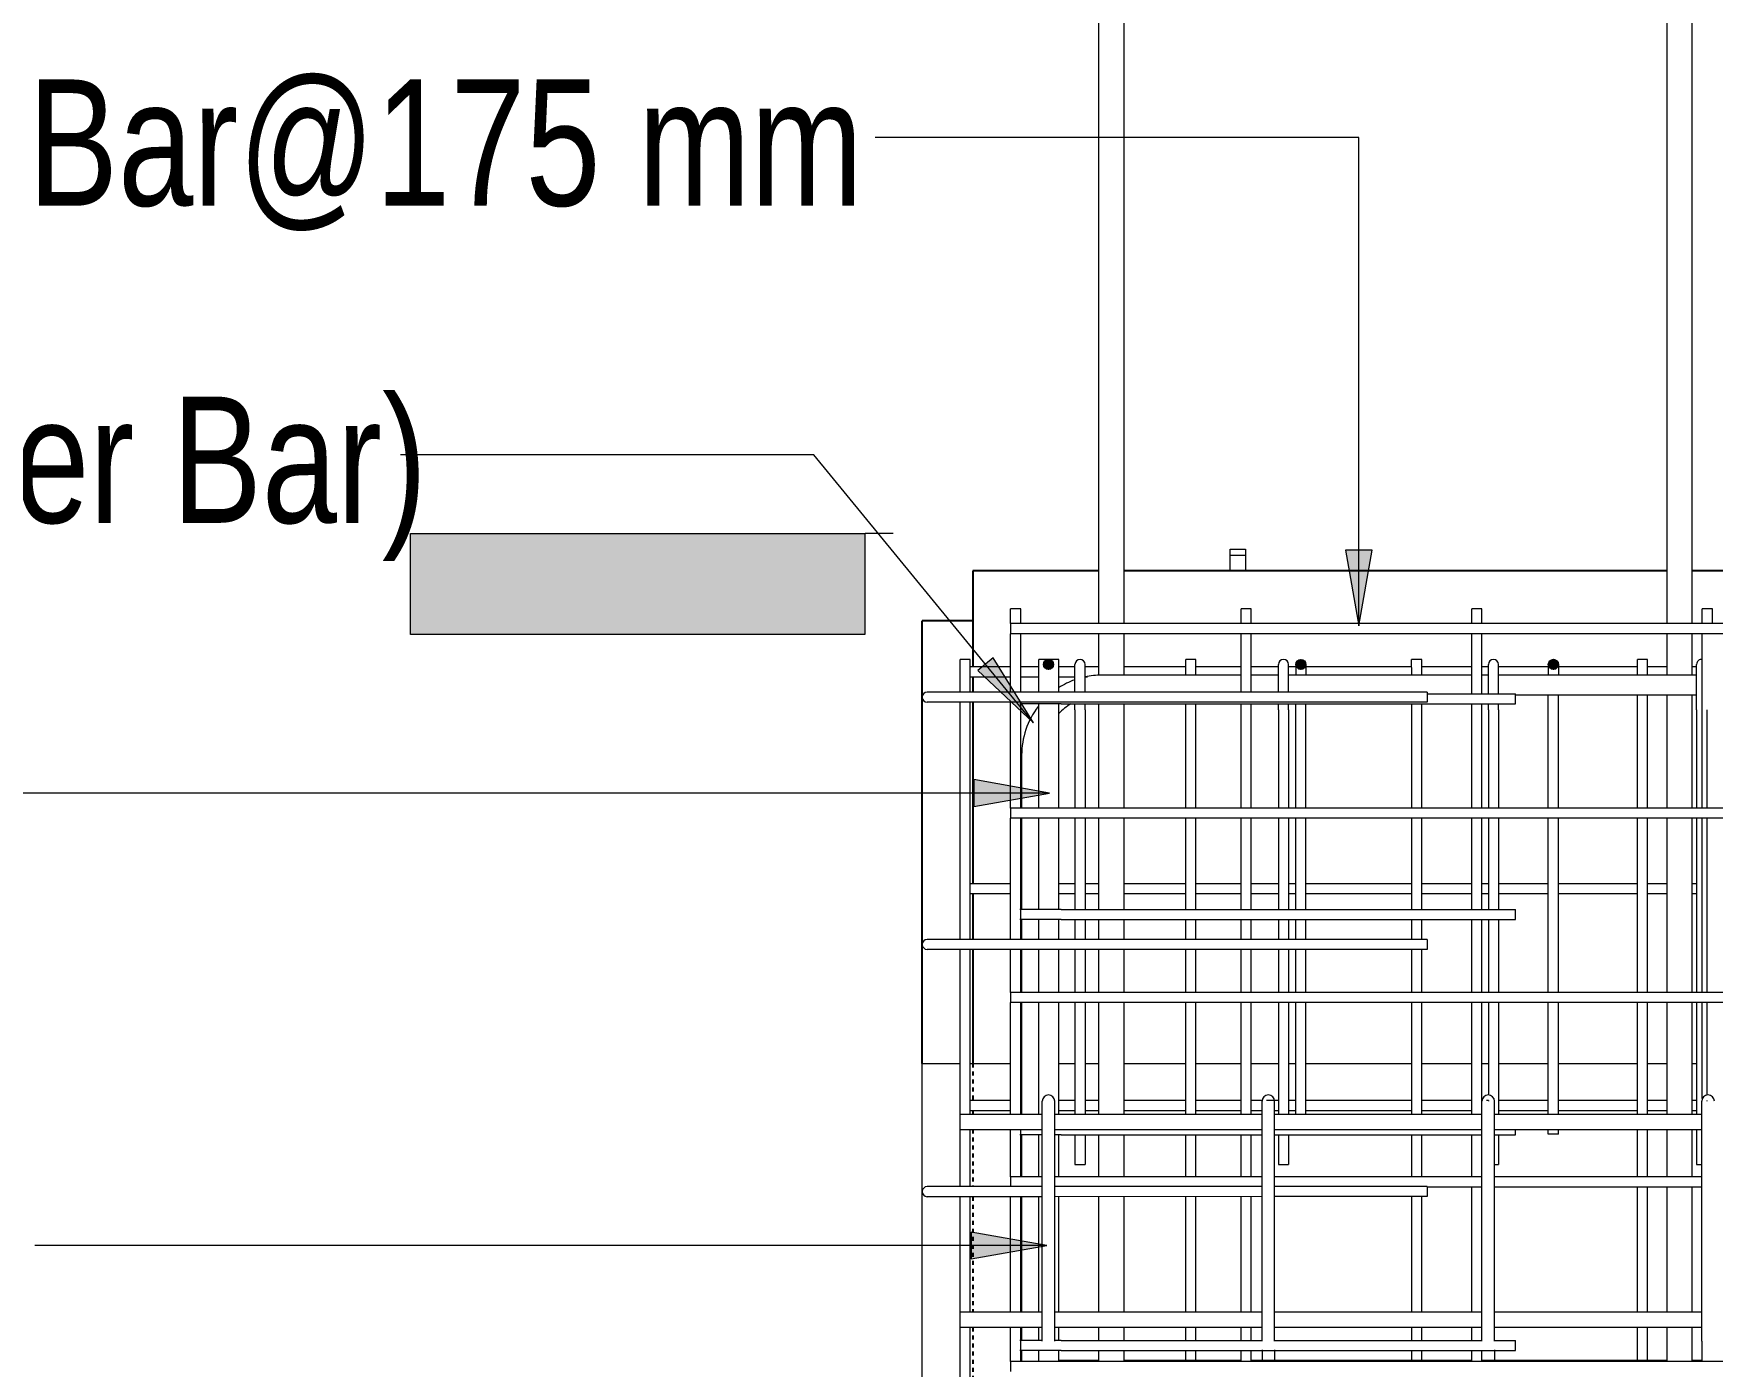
# Model space of a CAD drawing. Header units: millimetres. Extents: x -12508 to 11584, y -2169 to 13538.
# Drawn here: x -10590 to -9260, y 3070 to 4125 of the extents above; entities that cross this region are included whole.
import ezdxf

# ---------------------------------------------------------------- set-up
doc = ezdxf.new("R2010")
doc.units = ezdxf.units.MM
doc.linetypes.add('Dash', pattern=[6.36, 3.18, -3.18])
for name, color, linetype, lineweight in [('A-GENM', 13, 'Continuous', 18), ('A-WALL', 113, 'Continuous', 25), ('A-WALL-HDLN', 110, 'Dash', 25), ('G-ANNO-SYMB', 111, 'Continuous', 9), ('S-BEAM', 12, 'Continuous', 18), ('S-RBAR', 171, 'Continuous', 18), ('S-RBAR-IDEN', 171, 'Continuous', 9)]:
    doc.layers.add(name, color=color, linetype=linetype, lineweight=lineweight)
doc.styles.add('Nirmala UI Semilight', font='NirmalaS.ttf', dxfattribs={"width": 0.8, "height": 100})

# ---------------------------------------------------------------- blocks, each defined once
blk = doc.blocks.new('RR spread anchor face based - RR-SA-4_0-180-1726831-Elevation Front 1')
at = {"layer": 'A-GENM'}
for p, q in [((-9641.6, 3712.1), (-9641.6, 3717.1)), ((-9641.6, 3717.1), (-9629.6, 3717.1)), ((-9641.6, 3699.8), (-9641.6, 3712.1)), ((-9629.6, 3712.1), (-9641.6, 3712.1)), ((-9629.6, 3717.1), (-9629.6, 3712.1)), ((-9629.6, 3712.1), (-9629.6, 3699.8))]:
    blk.add_line(p, q, dxfattribs=at)
blk = doc.blocks.new('Detail View - M_Section Tail - Filled Horizontal-14034-Elevation Front 1')
at = {"layer": 'G-ANNO-SYMB'}
blk.add_hatch(color=256, dxfattribs=at).paths.add_polyline_path([(-9931, 3649.4), (-9931, 3729.4), (-10291, 3729.4), (-10291, 3649.4)])
for p, q in [((-10291, 3649.4), (-10291, 3729.4)), ((-10291, 3729.4), (-9931, 3729.4)), ((-9931, 3729.4), (-9931, 3649.4)), ((-9931, 3649.4), (-10291, 3649.4))]:
    blk.add_line(p, q, dxfattribs=at)

msp = doc.modelspace()

# ---------------------------------------------------------------- hatches: boundary and pattern name
at = {"layer": 'S-RBAR'}
h = msp.add_hatch(color=256, dxfattribs=at)
edge = h.paths.add_edge_path()
edge.add_arc((-9785.61296, 3625.83212), 4, 0, 360)
for points in [[(-9785.61292, 3621.83212), (-9781.61296, 3625.83216), (-9785.613, 3629.83212), (-9789.61296, 3625.83208)], [(-9585.62118, 3621.83421), (-9581.62123, 3625.83425), (-9585.62127, 3629.83421), (-9589.62123, 3625.83417)], [(-9385.62945, 3621.8363), (-9381.62949, 3625.83634), (-9385.62953, 3629.8363), (-9389.62949, 3625.83625)]]:
    msp.add_hatch(color=256, dxfattribs=at).paths.add_polyline_path(points)
h = msp.add_hatch(color=256, dxfattribs=at)
edge = h.paths.add_edge_path()
edge.add_arc((-9585.62123, 3625.83421), 4, 0, 360)
h = msp.add_hatch(color=256, dxfattribs=at)
edge = h.paths.add_edge_path()
edge.add_arc((-9385.62949, 3625.8363), 4, 0, 360)
at = {"layer": 'S-RBAR-IDEN'}
for points in [[(-9539.65246, 3656.27742), (-9529.07284, 3716.27742), (-9550.23208, 3716.27742)], [(-9797.38639, 3579.60126), (-9829.3462, 3630.9916), (-9841.55799, 3620.96871)], [(-9784.80573, 3523.95805), (-9844.80573, 3534.53767), (-9844.80573, 3513.37843)], [(-9786.86153, 3165.44773), (-9846.86153, 3176.02734), (-9846.86153, 3154.86811)]]:
    msp.add_hatch(color=256, dxfattribs=at).paths.add_polyline_path(points)

# ---------------------------------------------------------------- linework, layer by layer
at = {"layer": 'A-WALL'}
for p, q in [((-9745.61975, 3699.83033), (-9845.61859, 3699.82928)), ((-9845.61859, 3699.82928), (-9845.6178, 3623.82841)), ((-9295.59736, 3699.83503), (-9725.61975, 3699.83054)), ((-8845.81338, 3699.83973), (-9275.59736, 3699.83524)), ((-9845.61969, 3660.29735), (-9885.6198, 3660.29688)), ((-9885.61614, 3309.82992), (-9885.6198, 3660.29688)), ((-9845.61772, 3615.82841), (-9845.61759, 3603.82911)), ((-9845.61751, 3595.82865), (-9845.61601, 3452.06979)), ((-9845.61592, 3444.06979), (-9845.61555, 3408.02911)), ((-9845.61546, 3400.02865), (-9845.61452, 3309.83033))]:
    msp.add_line(p, q, dxfattribs=at)
at = {"layer": 'A-WALL-HDLN'}
for p, q in [((-9845.61452, 3309.78073), (-9845.61421, 3280.31117)), ((-9845.61413, 3272.31117), (-9845.6141, 3269.49924)), ((-9845.61397, 3257.49772), (-9845.6135, 3212.22911)), ((-9845.61342, 3204.22865), (-9845.61246, 3112.90451)), ((-9845.61233, 3100.55255), (-9845.61191, 3059.87994))]:
    msp.add_line(p, q, dxfattribs=at)
at = {"layer": 'G-ANNO-SYMB'}
msp.add_line((-9908.71552, 3729.39898), (-9930.95881, 3729.39898), dxfattribs=at)
at = {"layer": 'S-BEAM'}
for p, q in [((-9885.6122, 3309.82992), (-9885.61452, 3309.82887)), ((-9885.6122, 3309.82992), (-9855.63236, 3309.83023)), ((-9885.60959, 3059.82992), (-9885.6122, 3309.82992)), ((-9847.63236, 3309.83031), (-9815.63102, 3309.83065)), ((-9807.63102, 3309.83073), (-9806.87838, 3309.83074)), ((-9777.37691, 3309.83105), (-9764.61635, 3309.83118)), ((-9756.61501, 3309.83126), (-9745.61568, 3309.83138)), ((-9725.61568, 3309.83159), (-9676.76208, 3309.8321)), ((-9668.76208, 3309.83218), (-9632.96435, 3309.83256)), ((-9624.96435, 3309.83264), (-9603.37324, 3309.83287)), ((-9595.37189, 3309.83295), (-9589.62459, 3309.83301)), ((-9581.62459, 3309.83309), (-9497.8918, 3309.83397)), ((-9489.8918, 3309.83405), (-9450.29769, 3309.83447)), ((-9442.29769, 3309.83455), (-9437.13012, 3309.8346)), ((-9429.12878, 3309.83469), (-9389.63286, 3309.8351)), ((-9381.63286, 3309.83518), (-9319.02152, 3309.83584)), ((-9311.02152, 3309.83592), (-9295.59329, 3309.83608)), ((-9275.59329, 3309.83629), (-9272.13701, 3309.83633))]:
    msp.add_line(p, q, dxfattribs=at)
at = {"layer": 'S-RBAR'}
for p, q in [((-9745.61932, 3658.08832), (-9745.63041, 4719.8298)), ((-9725.61932, 3658.08853), (-9725.63041, 4719.83001)), ((-9295.59693, 3658.09302), (-9295.60802, 4719.83451)), ((-9275.59693, 3658.09323), (-9275.60802, 4719.83471)), ((-9807.63478, 3669.82946), (-9815.63478, 3669.82938)), ((-9815.63466, 3658.08759), (-9815.63478, 3669.82938)), ((-8715.63457, 3658.09908), (-9815.63457, 3658.08759)), ((-9815.63457, 3658.08759), (-9815.63448, 3650.08759)), ((-9807.63466, 3658.08767), (-9807.63478, 3669.82946)), ((-9624.96812, 3669.83137), (-9632.96812, 3669.83129)), ((-9632.96799, 3658.08949), (-9632.96812, 3669.83129)), ((-9624.96799, 3658.08958), (-9624.96812, 3669.83137)), ((-9442.30145, 3669.83328), (-9450.30145, 3669.83319)), ((-9450.30133, 3658.0914), (-9450.30145, 3669.83319)), ((-9442.30133, 3658.09149), (-9442.30145, 3669.83328)), ((-9259.63478, 3669.83519), (-9267.63478, 3669.8351)), ((-9267.63466, 3658.09331), (-9267.63478, 3669.8351)), ((-9259.63466, 3658.0934), (-9259.63478, 3669.83519)), ((-9815.63409, 3603.82942), (-9815.63458, 3650.08759)), ((-8715.63448, 3650.09908), (-9815.63448, 3650.08759)), ((-9807.63409, 3603.8295), (-9807.63458, 3650.08767)), ((-9745.61889, 3617.03534), (-9745.61923, 3650.08832)), ((-9725.61889, 3617.3302), (-9725.61923, 3650.08853)), ((-9632.96743, 3603.83133), (-9632.96791, 3650.08949)), ((-9624.96743, 3603.83141), (-9624.96791, 3650.08958)), ((-9450.30075, 3602.50779), (-9450.30124, 3650.0914)), ((-9442.30075, 3602.50787), (-9442.30124, 3650.09149)), ((-9295.5965, 3617.33469), (-9295.59684, 3650.09302)), ((-9275.5965, 3617.3349), (-9275.59684, 3650.09323)), ((-9267.63395, 3589.83536), (-9267.63458, 3650.09331)), ((-9847.63571, 3629.82843), (-9855.63571, 3629.82835)), ((-9855.63544, 3603.829), (-9855.63571, 3629.82835)), ((-9847.63544, 3603.82908), (-9847.63571, 3629.82843)), ((-9815.6343, 3623.82873), (-9847.63564, 3623.82839)), ((-9793.38139, 3623.82896), (-9807.6343, 3623.82881)), ((-9777.38025, 3629.82974), (-9793.38025, 3629.82958)), ((-9793.37998, 3603.82965), (-9793.38025, 3629.82958)), ((-9785.613, 3629.83212), (-9789.61296, 3625.83208)), ((-9789.61296, 3625.83208), (-9785.61292, 3621.83212)), ((-9781.61296, 3625.83216), (-9785.613, 3629.83212)), ((-9785.61292, 3621.83212), (-9781.61296, 3625.83216)), ((-9777.37998, 3603.82982), (-9777.38025, 3629.82974)), ((-9764.6193, 3623.82926), (-9777.38019, 3623.82912)), ((-9745.61896, 3623.82946), (-9756.61862, 3623.82934)), ((-9676.76536, 3623.83018), (-9725.61896, 3623.82967)), ((-9668.76543, 3629.8303), (-9676.76543, 3629.83022)), ((-9676.7653, 3617.33071), (-9676.76543, 3629.83022)), ((-9668.7653, 3617.33079), (-9668.76543, 3629.8303)), ((-9632.96764, 3623.83063), (-9668.76536, 3623.83026)), ((-9603.37619, 3623.83094), (-9624.96764, 3623.83072)), ((-9589.6277, 3623.83109), (-9595.3755, 3623.83103)), ((-9585.62127, 3629.83421), (-9589.62123, 3625.83417)), ((-9589.62123, 3625.83417), (-9585.62118, 3621.83421)), ((-9581.62123, 3625.83425), (-9585.62127, 3629.83421)), ((-9585.62118, 3621.83421), (-9581.62123, 3625.83425)), ((-9497.89508, 3623.83204), (-9581.6277, 3623.83117)), ((-9489.89515, 3629.83217), (-9497.89515, 3629.83209)), ((-9497.89502, 3617.33258), (-9497.89515, 3629.83209)), ((-9489.89502, 3617.33266), (-9489.89515, 3629.83217)), ((-9450.30097, 3623.83254), (-9489.89508, 3623.83213)), ((-9437.13307, 3623.83268), (-9442.30097, 3623.83263)), ((-9389.63596, 3623.83318), (-9429.13239, 3623.83276)), ((-9385.62953, 3629.8363), (-9389.62949, 3625.83625)), ((-9389.62949, 3625.83625), (-9385.62945, 3621.8363)), ((-9381.62949, 3625.83634), (-9385.62953, 3629.8363)), ((-9385.62945, 3621.8363), (-9381.62949, 3625.83634)), ((-9319.0248, 3623.83391), (-9381.63596, 3623.83326)), ((-9311.02487, 3629.83404), (-9319.02487, 3629.83396)), ((-9319.02473, 3617.33445), (-9319.02487, 3629.83396)), ((-9311.02473, 3617.33453), (-9311.02487, 3629.83404)), ((-9295.59657, 3623.83416), (-9311.0248, 3623.834)), ((-9272.13996, 3623.8344), (-9275.59657, 3623.83437)), ((-9815.63422, 3615.82873), (-9847.63556, 3615.82839)), ((-9793.3813, 3615.82896), (-9807.63422, 3615.82881)), ((-9764.6194, 3615.82926), (-9777.3801, 3615.82912)), ((-9754.77845, 3615.82936), (-9756.61835, 3615.82934)), ((-9632.96757, 3617.33117), (-9743.38077, 3617.33002)), ((-9603.37527, 3617.33148), (-9624.96757, 3617.33125)), ((-9450.3009, 3617.33308), (-9595.37527, 3617.33156)), ((-9437.13216, 3617.33322), (-9442.3009, 3617.33316)), ((-9272.13905, 3617.33494), (-9429.13216, 3617.3333)), ((-9485.61798, 3603.83287), (-9861.61798, 3603.82894)), ((-9485.6179, 3595.83287), (-9861.6179, 3595.82894)), ((-9855.63339, 3408.029), (-9855.63535, 3595.82855)), ((-9847.63339, 3408.02908), (-9847.63535, 3595.82863)), ((-9815.63313, 3512.00813), (-9815.63401, 3595.82942)), ((-9807.63313, 3512.00822), (-9807.63401, 3595.8295)), ((-9793.37902, 3512.00837), (-9793.37988, 3594.50418)), ((-9777.37902, 3512.00853), (-9777.37988, 3594.50437)), ((-9775.63381, 3594.50439), (-9415.63381, 3594.50815)), ((-9745.61779, 3512.00886), (-9745.61865, 3594.50471)), ((-9725.61779, 3512.00907), (-9725.61865, 3594.50491)), ((-9676.7642, 3512.00958), (-9676.76506, 3594.50542)), ((-9668.7642, 3512.00967), (-9668.76506, 3594.50551)), ((-9632.96647, 3512.01004), (-9632.96733, 3594.50588)), ((-9624.96647, 3512.01012), (-9624.96733, 3594.50597)), ((-9589.6267, 3512.01049), (-9589.62756, 3594.50633)), ((-9581.6267, 3512.01058), (-9581.62756, 3594.50642)), ((-9497.89392, 3512.01145), (-9497.89478, 3594.50729)), ((-9489.89392, 3512.01154), (-9489.89478, 3594.50738)), ((-9485.61798, 3603.83287), (-9485.6179, 3595.83287)), ((-9485.61797, 3602.50742), (-9415.63389, 3602.50815)), ((-9450.2998, 3512.01195), (-9450.30066, 3594.50779)), ((-9442.2998, 3512.01203), (-9442.30066, 3594.50787)), ((-9415.63381, 3594.50815), (-9415.63389, 3602.50815)), ((-9272.13875, 3601.33494), (-9415.63388, 3601.33344)), ((-9389.63497, 3512.01258), (-9389.6359, 3601.33333)), ((-9381.63497, 3512.01267), (-9381.6359, 3601.33342)), ((-9319.02363, 3512.01332), (-9319.02457, 3601.33407)), ((-9311.02363, 3512.01341), (-9311.02457, 3601.33416)), ((-9295.5954, 3512.01357), (-9295.59633, 3601.33469)), ((-9275.5954, 3512.01378), (-9275.59633, 3601.3349)), ((-9764.61793, 3589.82991), (-9764.61712, 3512.00867)), ((-9756.61793, 3589.82999), (-9756.61712, 3512.00875)), ((-9603.37482, 3589.83159), (-9603.37401, 3512.01035)), ((-9595.37482, 3589.83168), (-9595.37401, 3512.01043)), ((-9437.13171, 3589.83333), (-9437.13089, 3512.01209)), ((-9429.13171, 3589.83341), (-9429.13089, 3512.01217)), ((-9272.13859, 3589.83506), (-9272.13778, 3512.01381)), ((-9267.63313, 3512.01386), (-9267.63395, 3589.83518)), ((-9264.13859, 3589.83514), (-9264.13778, 3512.01389)), ((-9806.8801, 3553.82935), (-9806.87967, 3512.00822)), ((-8715.63304, 3512.01963), (-9815.63304, 3512.00813)), ((-9815.63304, 3512.00813), (-9815.63296, 3504.00813)), ((-9815.63205, 3408.02942), (-9815.63305, 3504.00813)), ((-8715.63296, 3504.01963), (-9815.63296, 3504.00813)), ((-9807.63205, 3408.0295), (-9807.63305, 3504.00822)), ((-9806.87958, 3504.00822), (-9806.87883, 3431.79494)), ((-9793.37818, 3431.79516), (-9793.37893, 3504.00837)), ((-9777.37818, 3431.79535), (-9777.37893, 3504.00853)), ((-9764.61703, 3504.00867), (-9764.61628, 3431.79548)), ((-9756.61703, 3504.00875), (-9756.61628, 3431.79557)), ((-9745.61695, 3431.79568), (-9745.61771, 3504.00886)), ((-9725.61695, 3431.79589), (-9725.61771, 3504.00907)), ((-9676.76336, 3431.7964), (-9676.76411, 3504.00958)), ((-9668.76336, 3431.79648), (-9668.76411, 3504.00967)), ((-9632.96563, 3431.79686), (-9632.96638, 3504.01004)), ((-9624.96563, 3431.79694), (-9624.96638, 3504.01012)), ((-9603.37392, 3504.01035), (-9603.37317, 3431.79717)), ((-9595.37392, 3504.01043), (-9595.37317, 3431.79725)), ((-9589.62586, 3431.79731), (-9589.62662, 3504.01049)), ((-9581.62586, 3431.79739), (-9581.62662, 3504.01058)), ((-9497.89308, 3431.79827), (-9497.89383, 3504.01145)), ((-9489.89308, 3431.79835), (-9489.89383, 3504.01154)), ((-9450.29896, 3431.79877), (-9450.29972, 3504.01195)), ((-9442.29896, 3431.79885), (-9442.29972, 3504.01203)), ((-9437.13081, 3504.01209), (-9437.13006, 3431.7989)), ((-9429.13081, 3504.01217), (-9429.13006, 3431.79899)), ((-9389.63344, 3365.93313), (-9389.63488, 3504.01258)), ((-9381.63344, 3365.93321), (-9381.63488, 3504.01267)), ((-9319.02211, 3365.93387), (-9319.02355, 3504.01332)), ((-9311.02211, 3365.93395), (-9311.02355, 3504.01341)), ((-9295.59387, 3365.93411), (-9295.59532, 3504.01357)), ((-9275.59387, 3365.93432), (-9275.59532, 3504.01378)), ((-9272.1377, 3504.01381), (-9272.13625, 3365.93436)), ((-9267.63161, 3365.93441), (-9267.63305, 3504.01386)), ((-9264.1377, 3504.01389), (-9264.13625, 3365.93444)), ((-9815.63251, 3452.0701), (-9847.63385, 3452.06977)), ((-9806.87987, 3452.0702), (-9807.63251, 3452.07019)), ((-9764.61783, 3452.07064), (-9777.37839, 3452.0705)), ((-9745.61716, 3452.07084), (-9756.61649, 3452.07072)), ((-9676.76357, 3452.07156), (-9725.61716, 3452.07104)), ((-9632.96584, 3452.07201), (-9668.76357, 3452.07164)), ((-9603.37472, 3452.07232), (-9624.96584, 3452.0721)), ((-9589.62608, 3452.07247), (-9595.37338, 3452.07241)), ((-9497.89329, 3452.07342), (-9581.62608, 3452.07255)), ((-9450.29917, 3452.07392), (-9489.89329, 3452.07351)), ((-9437.13161, 3452.07406), (-9442.29917, 3452.07401)), ((-9389.63434, 3452.07456), (-9429.13027, 3452.07414)), ((-9319.02301, 3452.07529), (-9381.63434, 3452.07464)), ((-9295.59477, 3452.07554), (-9311.02301, 3452.07538)), ((-9272.1385, 3452.07578), (-9275.59477, 3452.07575)), ((-9815.63242, 3444.0701), (-9847.63377, 3444.06977)), ((-9806.87979, 3444.0702), (-9807.63242, 3444.07019)), ((-9764.61775, 3444.07064), (-9777.37831, 3444.0705)), ((-9775.63211, 3431.79537), (-9415.63211, 3431.79913)), ((-9745.61708, 3444.07084), (-9756.61641, 3444.07072)), ((-9676.76349, 3444.07156), (-9725.61708, 3444.07104)), ((-9632.96576, 3444.07201), (-9668.76349, 3444.07164)), ((-9603.37464, 3444.07232), (-9624.96576, 3444.0721)), ((-9589.62599, 3444.07247), (-9595.3733, 3444.07241)), ((-9497.89321, 3444.07342), (-9581.62599, 3444.07255)), ((-9450.29909, 3444.07392), (-9489.89321, 3444.07351)), ((-9437.13153, 3444.07406), (-9442.29909, 3444.07401)), ((-9389.63426, 3444.07456), (-9429.13018, 3444.07414)), ((-9415.63202, 3423.79913), (-9415.63211, 3431.79913)), ((-9319.02292, 3444.07529), (-9381.63426, 3444.07464)), ((-9295.59469, 3444.07554), (-9311.02292, 3444.07538)), ((-9272.13841, 3444.07578), (-9275.59469, 3444.07575)), ((-9806.87874, 3423.79494), (-9806.87858, 3408.02951)), ((-9793.37793, 3408.02965), (-9793.3781, 3423.79516)), ((-9777.37793, 3408.02982), (-9777.3781, 3423.79535)), ((-9775.63202, 3423.79537), (-9415.63202, 3423.79913)), ((-9764.6162, 3423.79548), (-9764.61603, 3408.02995)), ((-9756.6162, 3423.79557), (-9756.61603, 3408.03004)), ((-9745.6167, 3408.03015), (-9745.61687, 3423.79568)), ((-9725.6167, 3408.03036), (-9725.61687, 3423.79589)), ((-9676.76311, 3408.03087), (-9676.76327, 3423.7964)), ((-9668.76311, 3408.03095), (-9668.76327, 3423.79648)), ((-9632.96538, 3408.03133), (-9632.96555, 3423.79686)), ((-9624.96538, 3408.03141), (-9624.96555, 3423.79694)), ((-9603.37308, 3423.79717), (-9603.37292, 3408.03164)), ((-9595.37308, 3423.79725), (-9595.37292, 3408.03172)), ((-9589.62562, 3408.03178), (-9589.62578, 3423.79731)), ((-9581.62562, 3408.03186), (-9581.62578, 3423.79739)), ((-9497.89283, 3408.03274), (-9497.89299, 3423.79827)), ((-9489.89283, 3408.03282), (-9489.89299, 3423.79835)), ((-9450.29827, 3365.9325), (-9450.29888, 3423.79877)), ((-9442.29827, 3365.93258), (-9442.29888, 3423.79885)), ((-9437.12997, 3423.7989), (-9437.12937, 3365.93263)), ((-9429.12997, 3423.79899), (-9429.12937, 3365.93272)), ((-9485.61594, 3408.03287), (-9861.61594, 3408.02894)), ((-9485.61594, 3408.03287), (-9485.61585, 3400.03287)), ((-9485.61585, 3400.03287), (-9861.61585, 3400.02894)), ((-9855.63194, 3269.49914), (-9855.63331, 3400.02855)), ((-9847.63194, 3269.49922), (-9847.63331, 3400.02863)), ((-9815.63161, 3365.92868), (-9815.63196, 3400.02942)), ((-9807.63161, 3365.92876), (-9807.63196, 3400.0295)), ((-9806.8785, 3400.02951), (-9806.87814, 3365.92877)), ((-9793.37749, 3365.92891), (-9793.37785, 3400.02965)), ((-9777.37749, 3365.92908), (-9777.37785, 3400.02982)), ((-9764.61595, 3400.02995), (-9764.61559, 3365.92921)), ((-9756.61595, 3400.03004), (-9756.61559, 3365.9293)), ((-9745.61626, 3365.92941), (-9745.61662, 3400.03015)), ((-9725.61626, 3365.92962), (-9725.61662, 3400.03036)), ((-9676.76267, 3365.93013), (-9676.76303, 3400.03042)), ((-9668.76267, 3365.93021), (-9668.76303, 3400.0305)), ((-9632.96494, 3365.93059), (-9632.9653, 3400.03133)), ((-9624.96494, 3365.93067), (-9624.9653, 3400.03141)), ((-9603.37284, 3400.03164), (-9603.37248, 3365.9309)), ((-9595.37284, 3400.03172), (-9595.37248, 3365.93098)), ((-9589.62518, 3365.93104), (-9589.62553, 3400.03133)), ((-9581.62518, 3365.93112), (-9581.62553, 3400.03141)), ((-9497.89239, 3365.932), (-9497.89275, 3400.03229)), ((-9489.89239, 3365.93208), (-9489.89275, 3400.03237)), ((-8715.63152, 3365.94017), (-9815.63152, 3365.92868)), ((-9815.63152, 3365.92868), (-9815.63143, 3357.92868)), ((-9815.6306, 3269.49956), (-9815.63152, 3357.92868)), ((-8715.63143, 3357.94017), (-9815.63143, 3357.92868)), ((-9807.6306, 3269.49964), (-9807.63152, 3357.92876)), ((-9806.87806, 3357.92877), (-9806.87713, 3269.49965)), ((-9793.37648, 3269.49979), (-9793.37741, 3357.92891)), ((-9777.37648, 3269.49996), (-9777.37741, 3357.92908)), ((-9764.61551, 3357.92921), (-9764.61458, 3269.50009)), ((-9756.61551, 3357.9293), (-9756.61458, 3269.50017)), ((-9745.61526, 3269.50029), (-9745.61618, 3357.92941)), ((-9725.61526, 3269.5005), (-9725.61618, 3357.92962)), ((-9676.76166, 3269.50101), (-9676.76259, 3357.93013)), ((-9668.76166, 3269.50109), (-9668.76259, 3357.93021)), ((-9632.96393, 3269.50147), (-9632.96486, 3357.93059)), ((-9624.96393, 3269.50155), (-9624.96486, 3357.93067)), ((-9603.3724, 3357.9309), (-9603.37147, 3269.50177)), ((-9595.3724, 3357.93098), (-9595.37147, 3269.50186)), ((-9589.62417, 3269.50192), (-9589.62509, 3357.93104)), ((-9581.62417, 3269.502), (-9581.62509, 3357.93112)), ((-9497.89138, 3269.50288), (-9497.89231, 3357.932)), ((-9489.89138, 3269.50296), (-9489.89231, 3357.93208)), ((-9450.29727, 3269.50337), (-9450.29819, 3357.9325)), ((-9442.29737, 3279.83421), (-9442.29819, 3357.93258)), ((-9437.12928, 3357.93263), (-9437.12852, 3284.81491)), ((-9429.12928, 3357.93272), (-9429.12836, 3269.5036)), ((-9389.63243, 3269.50401), (-9389.63336, 3357.93313)), ((-9381.63243, 3269.50409), (-9381.63336, 3357.93321)), ((-9319.0211, 3269.50475), (-9319.02202, 3357.93387)), ((-9311.0211, 3269.50483), (-9311.02202, 3357.93395)), ((-9295.59287, 3269.50499), (-9295.59379, 3357.93411)), ((-9275.59287, 3269.5052), (-9275.59379, 3357.93432)), ((-9272.13617, 3357.93436), (-9272.13525, 3269.50524)), ((-9267.63073, 3281.87535), (-9267.63152, 3357.93441)), ((-9264.13617, 3357.93444), (-9264.13541, 3284.70105)), ((-9815.63071, 3280.31148), (-9847.63206, 3280.31115)), ((-9815.63063, 3272.31148), (-9847.63197, 3272.31115)), ((-9806.87808, 3280.31158), (-9807.63071, 3280.31157)), ((-9806.87799, 3272.31158), (-9807.63063, 3272.31157)), ((-9764.61604, 3280.31202), (-9777.3766, 3280.31188)), ((-9764.61596, 3272.31202), (-9777.37651, 3272.31188)), ((-9745.61537, 3280.31222), (-9756.6147, 3280.3121)), ((-9745.61528, 3272.31222), (-9756.61461, 3272.3121)), ((-9676.76177, 3280.31293), (-9725.61537, 3280.31242)), ((-9676.76169, 3272.31293), (-9725.61528, 3272.31242)), ((-9632.96405, 3280.31339), (-9668.76177, 3280.31302)), ((-9632.96396, 3272.31339), (-9668.76169, 3272.31302)), ((-9616.37783, 3280.31357), (-9624.96405, 3280.31348)), ((-9616.44429, 3272.31356), (-9624.96396, 3272.31348)), ((-9603.37293, 3280.3137), (-9612.78627, 3280.3136)), ((-9603.37284, 3272.3137), (-9606.44086, 3272.31367)), ((-9589.62428, 3280.31385), (-9595.37158, 3280.31379)), ((-9589.6242, 3272.31385), (-9595.3715, 3272.31379)), ((-9497.89149, 3280.3148), (-9581.62428, 3280.31393)), ((-9497.89141, 3272.3148), (-9581.6242, 3272.31393)), ((-9450.29738, 3280.3153), (-9489.89149, 3280.31489)), ((-9450.2973, 3272.3153), (-9489.89141, 3272.31489)), ((-9437.12981, 3280.31544), (-9438.62057, 3280.31542)), ((-9437.12847, 3280.51188), (-9437.12847, 3279.83426)), ((-9389.63255, 3280.31593), (-9429.12847, 3280.31552)), ((-9389.63246, 3272.31593), (-9429.12839, 3272.31552)), ((-9319.02121, 3280.31667), (-9381.63255, 3280.31602)), ((-9319.02113, 3272.31667), (-9381.63246, 3272.31602)), ((-9295.59298, 3280.31692), (-9311.02121, 3280.31676)), ((-9295.59289, 3272.31692), (-9311.02113, 3272.31676)), ((-9272.1367, 3280.31716), (-9275.59298, 3280.31713)), ((-9272.13662, 3272.31716), (-9275.59289, 3272.31713)), ((-9264.13536, 3280.35931), (-9264.13536, 3279.83607)), ((-9855.61236, 3269.49914), (-9790.6065, 3269.49982)), ((-9855.61223, 3257.49914), (-9855.61236, 3269.49914)), ((-9780.6065, 3269.49992), (-9616.44079, 3269.50164)), ((-9606.44079, 3269.50174), (-9442.27509, 3269.50346)), ((-9432.27509, 3269.50356), (-9268.10938, 3269.50528)), ((-9855.63134, 3212.229), (-9855.63182, 3257.49761)), ((-9855.61223, 3257.49914), (-9790.60628, 3257.49982)), ((-9847.63134, 3212.22908), (-9847.63182, 3257.4977)), ((-9815.63008, 3219.84923), (-9815.63047, 3257.49956)), ((-9807.63008, 3219.84931), (-9807.63047, 3257.49964)), ((-9806.87696, 3253.08592), (-9806.87661, 3219.84932)), ((-9793.37597, 3219.84946), (-9793.37631, 3253.08613)), ((-9780.60628, 3257.49992), (-9616.44057, 3257.50164)), ((-9777.37597, 3219.84963), (-9777.37631, 3253.08632)), ((-9775.63024, 3253.08634), (-9616.44051, 3253.088)), ((-9764.61441, 3253.08646), (-9764.61417, 3229.82991)), ((-9756.61441, 3253.08654), (-9756.61417, 3229.82999)), ((-9745.61474, 3219.84996), (-9745.61508, 3253.08666)), ((-9725.61474, 3219.85017), (-9725.61508, 3253.08686)), ((-9676.76114, 3219.85068), (-9676.76149, 3253.08737)), ((-9668.76114, 3219.85076), (-9668.76149, 3253.08746)), ((-9632.96341, 3219.85114), (-9632.96376, 3253.08783)), ((-9624.96341, 3219.85122), (-9624.96376, 3253.08792)), ((-9606.44057, 3257.50174), (-9442.27486, 3257.50346)), ((-9606.44051, 3253.08811), (-9442.27481, 3253.08982)), ((-9603.3713, 3253.08814), (-9603.37106, 3229.83159)), ((-9595.3713, 3253.08822), (-9595.37106, 3229.83168)), ((-9497.89086, 3219.85255), (-9497.89121, 3253.08924)), ((-9489.89086, 3219.85263), (-9489.89121, 3253.08933)), ((-9450.29675, 3219.85304), (-9450.2971, 3253.08974)), ((-9432.27486, 3257.50356), (-9268.10916, 3257.50528)), ((-9432.27481, 3253.08993), (-9415.63024, 3253.0901)), ((-9429.12819, 3253.08996), (-9429.12795, 3229.83341)), ((-9415.63024, 3253.0901), (-9415.63029, 3257.50374)), ((-9389.63227, 3253.83323), (-9389.63231, 3257.50248)), ((-9381.63227, 3253.83331), (-9389.63227, 3253.83323)), ((-9381.63227, 3253.83331), (-9381.63231, 3257.50256)), ((-9319.02058, 3219.85442), (-9319.02098, 3257.50322)), ((-9311.02058, 3219.8545), (-9311.02098, 3257.5033)), ((-9295.59235, 3219.85466), (-9295.59274, 3257.50499)), ((-9275.59235, 3219.85487), (-9275.59274, 3257.5052)), ((-9272.13512, 3257.50524), (-9272.13483, 3229.83506)), ((-9790.60485, 3124.83075), (-9790.6061, 3244.83075)), ((-9780.60485, 3124.83086), (-9780.6061, 3244.83086)), ((-9616.43914, 3124.83257), (-9616.4404, 3244.83257)), ((-9606.43914, 3124.83268), (-9606.4404, 3244.83268)), ((-9442.27344, 3124.83439), (-9442.27469, 3244.83439)), ((-9432.27344, 3124.8345), (-9432.27469, 3244.8345)), ((-9268.10773, 3124.83621), (-9268.10899, 3244.83621)), ((-9790.60584, 3219.84949), (-9815.62999, 3219.84923)), ((-9815.62999, 3219.84923), (-9815.62991, 3212.22942)), ((-9616.44014, 3219.85131), (-9780.60584, 3219.84959)), ((-9764.61417, 3229.82991), (-9756.61417, 3229.82999)), ((-9442.27443, 3219.85313), (-9606.44014, 3219.85141)), ((-9603.37106, 3229.83159), (-9595.37106, 3229.83168)), ((-9432.27454, 3229.83338), (-9429.12795, 3229.83341)), ((-9268.10873, 3219.85495), (-9432.27443, 3219.85323)), ((-9272.13483, 3229.83506), (-9268.10883, 3229.8351)), ((-9790.60576, 3212.22968), (-9861.61389, 3212.22894)), ((-9616.44006, 3212.2315), (-9780.60576, 3212.22979)), ((-9485.61389, 3212.23287), (-9606.44006, 3212.2316)), ((-9485.61389, 3212.23287), (-9485.61381, 3204.23287)), ((-9442.27435, 3211.85313), (-9485.61389, 3211.85267)), ((-9450.29563, 3112.90864), (-9450.29666, 3211.85304)), ((-9268.10864, 3211.85495), (-9432.27435, 3211.85323)), ((-9319.01946, 3112.91002), (-9319.0205, 3211.85442)), ((-9311.01946, 3112.9101), (-9311.0205, 3211.8545)), ((-9295.59123, 3112.91026), (-9295.59226, 3211.85466)), ((-9275.59123, 3112.91047), (-9275.59226, 3211.85487)), ((-9790.60568, 3204.22968), (-9861.61381, 3204.22894)), ((-9855.63031, 3112.90441), (-9855.63126, 3204.22855)), ((-9847.63031, 3112.90449), (-9847.63126, 3204.22863)), ((-9815.62896, 3112.90483), (-9815.62992, 3204.22942)), ((-9807.62896, 3112.90491), (-9807.62992, 3204.2295)), ((-9806.87645, 3204.22951), (-9806.8755, 3112.90492)), ((-9793.37485, 3112.90506), (-9793.3758, 3204.22965)), ((-9616.43997, 3204.2315), (-9780.60568, 3204.22979)), ((-9777.37485, 3112.90523), (-9777.3758, 3204.22982)), ((-9745.61362, 3112.90556), (-9745.61457, 3204.23015)), ((-9725.61362, 3112.90577), (-9725.61457, 3204.23036)), ((-9676.76003, 3112.90628), (-9676.76098, 3204.23042)), ((-9668.76003, 3112.90636), (-9668.76098, 3204.2305)), ((-9632.9623, 3112.90674), (-9632.96325, 3204.23133)), ((-9624.9623, 3112.90682), (-9624.96325, 3204.23141)), ((-9485.61381, 3204.23287), (-9606.43997, 3204.2316)), ((-9497.88975, 3112.90815), (-9497.8907, 3204.23229)), ((-9489.88975, 3112.90823), (-9489.8907, 3204.23237)), ((-9855.61072, 3112.90441), (-9790.60476, 3112.90509)), ((-9855.61059, 3100.90441), (-9855.61072, 3112.90441)), ((-9780.60476, 3112.90519), (-9616.43906, 3112.90691)), ((-9606.43906, 3112.90701), (-9442.27335, 3112.90873)), ((-9432.27335, 3112.90883), (-9268.10765, 3112.91055)), ((-9855.6293, 3016.429), (-9855.63018, 3100.90441)), ((-9855.61059, 3100.90441), (-9790.60473, 3100.90509)), ((-9847.6293, 3016.42908), (-9847.63018, 3100.90449)), ((-9815.62883, 3100.55286), (-9847.63018, 3100.55253)), ((-9815.62856, 3073.76977), (-9815.62884, 3100.90483)), ((-9807.62856, 3073.76986), (-9807.62884, 3100.90491)), ((-9806.8762, 3100.55295), (-9807.62883, 3100.55295)), ((-9806.87537, 3100.90492), (-9806.87526, 3090.37689)), ((-9793.37461, 3090.37711), (-9793.37472, 3100.90506)), ((-9780.60473, 3100.90519), (-9616.43902, 3100.90691)), ((-9777.37461, 3090.3773), (-9777.37472, 3100.90523)), ((-9745.61349, 3100.55359), (-9777.37472, 3100.55326)), ((-9745.61338, 3090.37763), (-9745.61349, 3100.90556)), ((-9725.61338, 3090.37784), (-9725.61349, 3100.90577)), ((-9676.7599, 3100.55431), (-9725.61349, 3100.5538)), ((-9676.75979, 3090.37835), (-9676.7599, 3100.90628)), ((-9668.75979, 3090.37843), (-9668.7599, 3100.90636)), ((-9632.96217, 3100.55477), (-9668.7599, 3100.5544)), ((-9632.96206, 3090.37881), (-9632.96217, 3100.90674)), ((-9624.96206, 3090.37889), (-9624.96217, 3100.90682)), ((-9616.44267, 3100.55494), (-9624.96217, 3100.55486)), ((-9606.43902, 3100.90701), (-9442.27332, 3100.90873)), ((-9497.88962, 3100.55618), (-9606.43902, 3100.55505)), ((-9497.88951, 3090.38022), (-9497.88962, 3100.90815)), ((-9489.88951, 3090.3803), (-9489.88962, 3100.90823)), ((-9450.2955, 3100.55668), (-9489.88962, 3100.55627)), ((-9450.2954, 3090.38072), (-9450.29551, 3100.90864)), ((-9432.27332, 3100.90883), (-9268.10761, 3100.91055)), ((-9319.01934, 3100.55805), (-9432.27332, 3100.55687)), ((-9319.01906, 3074.63604), (-9319.01934, 3100.91002)), ((-9311.01906, 3074.63612), (-9311.01934, 3100.9101)), ((-9295.5911, 3100.5583), (-9311.01934, 3100.55814)), ((-9295.59082, 3073.77521), (-9295.5911, 3100.91026)), ((-9275.59082, 3073.77542), (-9275.5911, 3100.91047)), ((-9268.11126, 3100.55858), (-9275.5911, 3100.55851)), ((-9775.62854, 3090.37732), (-9616.43917, 3090.37898)), ((-9606.43917, 3090.37908), (-9442.27346, 3090.3808)), ((-9432.27346, 3090.3809), (-9415.62854, 3090.38108)), ((-9415.62846, 3082.38108), (-9415.62854, 3090.38108)), ((-9267.62856, 3073.7755), (-9267.62872, 3089.83603)), ((-8715.62846, 3073.78127), (-9815.62846, 3073.76977)), ((-9815.62846, 3073.76977), (-9815.62838, 3065.76977)), ((-9807.62856, 3074.63093), (-9806.8751, 3074.63094)), ((-9806.87518, 3082.37689), (-9806.87509, 3073.76986)), ((-9793.37444, 3073.77001), (-9793.37453, 3082.37711)), ((-9777.37444, 3073.77017), (-9777.37453, 3082.3773)), ((-9777.37445, 3074.63125), (-9745.61322, 3074.63158)), ((-9775.62846, 3082.37732), (-9415.62846, 3082.38108)), ((-9745.61321, 3073.77051), (-9745.6133, 3082.37763)), ((-9725.61321, 3073.77071), (-9725.6133, 3082.37784)), ((-9725.61322, 3074.63179), (-9632.9619, 3074.63276)), ((-9676.75963, 3074.6323), (-9676.75971, 3082.37835)), ((-9668.75963, 3074.63239), (-9668.75971, 3082.37843)), ((-9632.96189, 3073.77168), (-9632.96198, 3082.37881)), ((-9624.96189, 3073.77177), (-9624.96198, 3082.37889)), ((-9624.9619, 3074.63284), (-9450.29523, 3074.63467)), ((-9497.88935, 3074.63417), (-9497.88943, 3082.38022)), ((-9489.88935, 3074.63425), (-9489.88943, 3082.3803)), ((-9450.29522, 3073.77359), (-9450.29531, 3082.38072)), ((-9442.29522, 3073.77367), (-9442.29531, 3082.3808)), ((-9442.29523, 3074.63475), (-9295.59083, 3074.63628)), ((-9275.59083, 3074.63649), (-9267.62856, 3074.63658))]:
    msp.add_line(p, q, dxfattribs=at)
for centre in [(-9785.61296, 3625.83212), (-9585.62123, 3625.83421), (-9385.62949, 3625.8363)]:
    msp.add_circle(centre, 4, dxfattribs=at)
for centre, radius, start, end in [((-9760.61872, 3625.82976), 4, 0.00059864, 180.00059864), ((-9599.37561, 3625.83145), 4, 0.00059864, 180.00059864), ((-9433.1325, 3625.83318), 4, 0.00059864, 180.00059864), ((-9268.13939, 3625.83491), 4, 82.68278841, 180.00059864), ((-9743.3801, 3553.83002), 63.5, 109.70438264, 122.5661505), ((-9743.3801, 3553.83002), 63.5, 90.00059865, 102.08236643), ((-9881.61871, 3599.82838), 4, 90.00059865, 270.00059865), ((-9743.3801, 3553.83002), 63.5, 142.57849611, 180.00059864), ((-9743.3801, 3553.83002), 47.5, 120.91763903, 135.81885401), ((-9881.61666, 3404.02838), 4, 90.00059865, 270.00059865), ((-9785.60687, 3279.83062), 5, 0.00059864, 180.00059864), ((-9611.44117, 3279.83244), 5, 0.00059864, 180.00059864), ((-9437.27546, 3279.83426), 5, 0.00059864, 180.00059864), ((-9263.10976, 3279.83608), 5, 0.00059864, 180.00059864), ((-9881.61461, 3208.22838), 4, 90.00059865, 270.00059865)]:
    msp.add_arc(centre, radius, start, end, dxfattribs=at)
for centre, major_axis, ratio, start_param, end_param in [((-9764.61835, 3589.82972), (-0.00038, 36), 0.0000115717, 5.1196397111, 6.2831904029), ((-9756.61835, 3589.8298), (-0.00038, 36), 0.0000115717, 5.1196393905, 6.2831851413), ((-9603.37524, 3589.83141), (-0.00038, 36), 0.0000115717, 5.1196397144, 6.2831904029), ((-9595.37524, 3589.83149), (-0.00038, 36), 0.0000115717, 5.1196393921, 6.2831851457), ((-9589.62745, 3605.83124), (-0.00021, 20), 0.0000115717, 0.000005714, 0.9321119024), ((-9581.62745, 3605.83133), (-0.00021, 20), 0.0000115717, 0.0000057219, 0.9321119024), ((-9437.13212, 3589.83314), (-0.00038, 36), 0.0000115717, 5.0810839702, 6.2831904073), ((-9429.13212, 3589.83323), (-0.00038, 36), 0.0000115717, 5.0810836994, 6.2831851457), ((-9389.63572, 3605.83333), (-0.00021, 20), 0.0000115717, 0.0000057219, 0.9321119024), ((-9381.63572, 3605.83342), (-0.00021, 20), 0.0000115717, 0.0000050931, 0.9321116806), ((-9272.13901, 3589.83487), (-0.00038, 36), 0.0000115717, 4.7123994879, 6.2831903985), ((-9861.61821, 3603.82883), (20, 0.00021), 0.0000052538, 1.5707847551, 3.1415812067), ((-9861.61813, 3595.82883), (20, 0.00021), 0.0000052538, 1.5707847551, 3.1415812067), ((-9775.63422, 3594.5042), (36, 0.00038), 0.0000052538, 1.5707847551, 2.7073312699), ((-9764.61835, 3589.82972), (-0.00038, 36), 0.0000115717, 4.7123994879, 4.8483728369), ((-9756.61835, 3589.8298), (-0.00038, 36), 0.0000115717, 4.7123942342, 4.8483728935), ((-9603.37524, 3589.83141), (-0.00038, 36), 0.0000115717, 4.7123994879, 4.8483728369), ((-9595.37524, 3589.83149), (-0.00038, 36), 0.0000115717, 4.7123942342, 4.8483728936), ((-9437.13212, 3589.83314), (-0.00038, 36), 0.0000115717, 4.7123994879, 4.848372837), ((-9429.13212, 3589.83323), (-0.00038, 36), 0.0000115717, 4.7123942342, 4.8483728936), ((-9775.63252, 3431.79518), (36, 0.00038), 0.0000052538, 1.5707847551, 2.7073312717), ((-9775.63244, 3423.79518), (36, 0.00038), 0.0000052538, 1.5707847551, 2.7073312727), ((-9861.61617, 3408.02883), (20, 0.00021), 0.0000052538, 1.5707847551, 3.1415812111), ((-9861.61609, 3400.02883), (20, 0.00021), 0.0000052538, 1.5707847551, 3.1415812154), ((-9790.60651, 3244.83057), (-0.00037, 35), 0.0000115717, 4.7123942342, 6.28318515), ((-9780.60651, 3244.83067), (-0.00037, 35), 0.0000115717, 4.7123994879, 6.2831904093), ((-9616.4408, 3244.83239), (-0.00037, 35), 0.0000115717, 4.7123942342, 6.2831857653), ((-9606.4408, 3244.83249), (-0.00037, 35), 0.0000115717, 4.7123994879, 6.2831903913), ((-9442.2751, 3244.83421), (-0.00037, 35), 0.0000115717, 4.7123942342, 6.2831851411), ((-9432.2751, 3244.83431), (-0.00037, 35), 0.0000115717, 4.7123994879, 6.2831903958), ((-9268.10939, 3244.83603), (-0.00037, 35), 0.0000115717, 4.7123942342, 6.2831851411), ((-9775.63066, 3253.08615), (36, 0.00038), 0.0000052538, 2.0064168632, 2.7073312743), ((-9775.63066, 3253.08615), (36, 0.00038), 0.0000052538, 1.5707847551, 1.7155295353), ((-9861.61412, 3212.22883), (20, 0.00021), 0.0000052538, 1.5707847551, 3.1415812111), ((-9861.61404, 3204.22883), (20, 0.00021), 0.0000052538, 1.5707847551, 3.1415812111), ((-9790.60525, 3124.83057), (-0.00037, 35), 0.0000115717, 3.1415977467, 4.7123942342), ((-9780.60525, 3124.83067), (-0.00037, 35), 0.0000115717, 3.1415977557, 4.7123942342), ((-9616.43955, 3124.83239), (-0.00037, 35), 0.0000115717, 3.1415983665, 4.7123942342), ((-9606.43955, 3124.83249), (-0.00037, 35), 0.0000115717, 3.1415977422, 4.7123942342), ((-9442.27384, 3124.83421), (-0.00037, 35), 0.0000115717, 3.1415977422, 4.7123942342), ((-9432.27384, 3124.83431), (-0.00037, 35), 0.0000115717, 3.1415977422, 4.7123942342), ((-9268.10814, 3124.83603), (-0.00037, 35), 0.0000115717, 3.1415977377, 4.7123942342), ((-9775.62896, 3090.37713), (36, 0.00038), 0.0000052538, 2.0064272092, 2.7073312743), ((-9775.62896, 3090.37713), (36, 0.00038), 0.0000052538, 1.5707847551, 1.7155398853), ((-9268.11016, 3054.83478), (-0.00037, 35), 0.0000115717, 0.0000050886, 0.9531193086), ((-9775.62887, 3082.37713), (36, 0.00038), 0.0000052538, 1.5707847551, 2.7073312698), ((-9616.44157, 3054.83114), (-0.00037, 35), 0.0000115717, 0.6365292417, 0.9531193065), ((-9606.44157, 3054.83124), (-0.00037, 35), 0.0000115717, 0.6365292417, 0.9531193065), ((-9432.27586, 3054.83306), (-0.00037, 35), 0.0000115717, 0.6365292417, 0.9531193065)]:
    msp.add_ellipse(centre, major_axis=major_axis, ratio=ratio, start_param=start_param, end_param=end_param, dxfattribs=at)
at = {"layer": 'S-RBAR-IDEN'}
for p, q in [((-9539.65246, 4043.05776), (-9923.03774, 4043.05776)), ((-9539.65246, 3656.27742), (-9539.65246, 4043.05776)), ((-9971.60174, 3791.86363), (-10299.02404, 3791.86363)), ((-9797.38639, 3579.60126), (-9971.60174, 3791.86363)), ((-9529.07284, 3716.27742), (-9550.23208, 3716.27742)), ((-9550.23208, 3716.27742), (-9539.65246, 3656.27742)), ((-9539.65246, 3656.27742), (-9529.07284, 3716.27742)), ((-9829.3462, 3630.9916), (-9841.55799, 3620.96871)), ((-9797.38639, 3579.60126), (-9829.3462, 3630.9916)), ((-9841.55799, 3620.96871), (-9797.38639, 3579.60126)), ((-9784.80573, 3523.95805), (-9844.80573, 3534.53767)), ((-9844.80573, 3534.53767), (-9844.80573, 3513.37843)), ((-9784.80573, 3523.95805), (-10610.80155, 3523.95805)), ((-9844.80573, 3513.37843), (-9784.80573, 3523.95805)), ((-9786.86153, 3165.44773), (-10588.54342, 3165.44773)), ((-9786.86153, 3165.44773), (-9846.86153, 3176.02734)), ((-9846.86153, 3176.02734), (-9846.86153, 3154.86811)), ((-9846.86153, 3154.86811), (-9786.86153, 3165.44773))]:
    msp.add_line(p, q, dxfattribs=at)

# ---------------------------------------------------------------- block references
at = {"layer": 'A-GENM'}
msp.add_blockref('RR spread anchor face based - RR-SA-4_0-180-1726831-Elevation Front 1', (0, 0), dxfattribs=at)
at = {"layer": 'G-ANNO-SYMB'}
msp.add_blockref('Detail View - M_Section Tail - Filled Horizontal-14034-Elevation Front 1', (0, 0), dxfattribs=at)

# ---------------------------------------------------------------- texts
at = {"layer": 'S-RBAR-IDEN', "char_height": 100, "attachment_point": 1, "style": 'Nirmala UI Semilight'}
for s, insert, width in [('-(5)-T8 Horizontal Bar@175 mm', (-11461.91774, 4089.13966), 1862.4804), ('-(2) -(T16 Perimeter Bar)', (-11454.86404, 3837.94553), 1398.143)]:
    msp.add_mtext(s, dxfattribs=dict(at, insert=insert, width=width))

doc.saveas('drawing.dxf')
